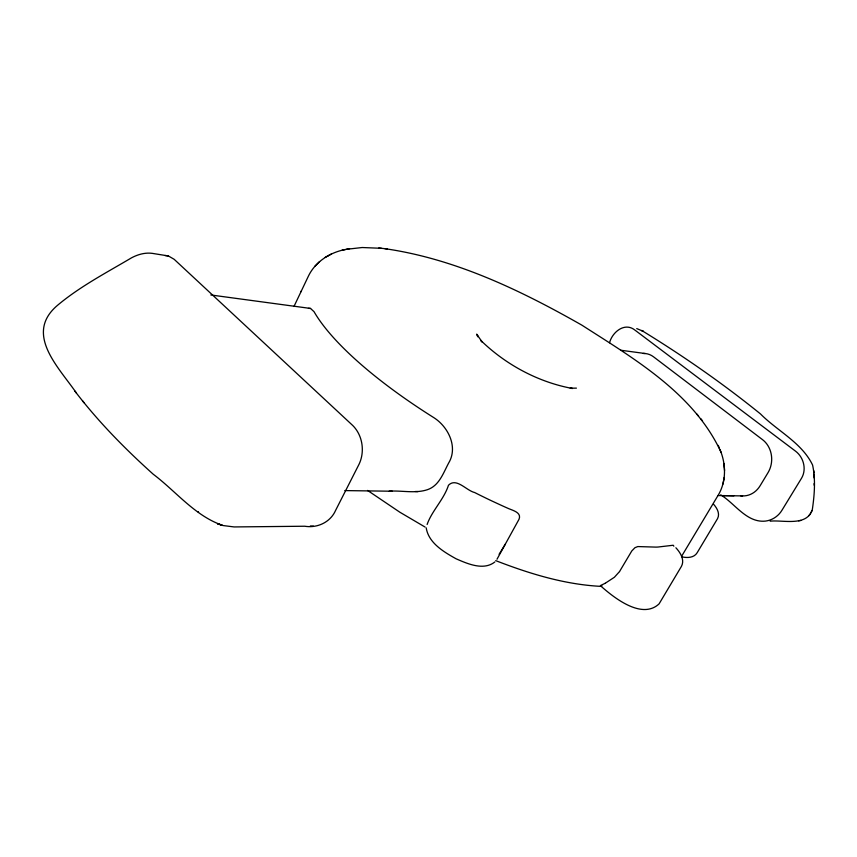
<?xml version="1.0" encoding="UTF-8"?>
<svg xmlns="http://www.w3.org/2000/svg" width="857" height="857" viewBox="0 0 857 857"><rect width="100%" height="100%" fill="white"/><g stroke="black" fill="none" stroke-linecap="round" stroke-linejoin="round"><path stroke-width="1.29" d="M643.264 331.338L641.711 330.481C682.997 355.741 722.826 383.475 760.47 413.92C777.31 430.942 801.938 442.758 812.586 465.04C815.703 479.502 814.471 494.971 812.34 509.497C806.994 527.023 782.58 519.674 770.154 521.185M719.891 449.4C725.975 463.583 726.468 480.659 718.712 494.318L681.893 555.786M722.912 484.184L724.229 477.488M293.972 306.485L308.413 276.125C315.301 261.76 329.945 252.408 345.328 249.526M301.011 291.691L301.396 290.877M810.979 512.7L811.965 510.676M609.552 342.725C612.273 332.162 624.667 321.857 634.898 330.084L795.617 451.232C803.641 457.274 806.812 469.379 801.552 478.195L781.905 510.333C778.424 516.107 772.318 520.231 765.601 521.077C746.726 523.145 734.92 503.413 720.705 494.875M496.996 559.235L519.01 519.299C521.977 512.272 512.175 510.333 507.773 508.233A175.032 56.658 28.2 0 1 501.141 505.255L492.304 501.163A175.107 56.712 28.2 0 1 485.662 497.992L483.466 496.91A175.171 56.733 28.2 0 1 474.649 492.529C466.369 490.622 456.374 477.21 448.468 485.255C444.022 499.288 431.746 511.018 427.129 524.463M505.298 544.184L499.106 554.297M619.547 571.544L631.77 550.976L634.951 547.698L637.812 546.562L655.926 547.109A115.588 37.354 29.3 0 0 658.112 547.023L673.238 545.245L673.859 546.209M808.912 515.646L810.304 513.889M619.493 571.608L614.405 577.254L605.256 583.242M314.765 266.398L319.586 261.578M494.853 561.956C483.53 570.901 467.633 563.799 456.117 558.807C443.83 551.94 428.564 543.017 426.197 527.826M325.167 257.421L328.21 255.761M328.381 255.654L331.38 254.015M605.138 583.306L600.425 585.577L601.946 585.909M346.378 249.312L362.2 247.523L381.472 248.305M342.061 250.212L349.56 248.648M576.418 388.125L570.226 388.221L572.433 388.478C538.164 382.168 505.619 364.611 480.723 340.336L482.116 341.975L476.696 334.123L477.735 336.79L477.51 334.958M798.595 520.82L800.888 520.467M389.185 491.179C401.869 490.29 415.217 493.803 427.547 489.647C439.952 485.394 443.776 471.425 449.646 461.237C457.606 445.415 447.558 426.261 433.663 417.541A232.311 67.424 28.1 0 1 314.026 311.669L310.523 308.445L210.833 294.969M74.88 391.113C98.052 421.44 124.897 448.779 153.264 474.253C175.846 491.254 194.85 515.753 222.134 525.18L217.485 523.788L223.002 525.534L234.122 526.937L304.738 526.23C317.24 528.33 330.373 522.288 335.548 510.493L359.072 464.205C365.05 451.66 362.682 435.345 352.741 425.49L174.153 259.296L168.347 255.943L152.118 253.34C144.897 252.408 137.602 254.529 131.303 257.957C106.172 272.847 79.851 286.549 57.419 305.403C23.9 333.919 58.747 367.225 76.466 393.127M344.793 490.59L392.302 491.232M718.08 495.539L742.612 495.914M723.383 495.603L733.903 495.807M415.377 491.49L417.927 491.586M308.445 308.349L310.523 308.445M310.352 525.973L313.426 526.144M601.432 586.392C564.945 584.635 529.572 573.74 495.71 560.628M384.814 248.669C455.228 258.793 520.649 290.309 581.914 325.178C634.287 358.869 694.149 393.599 721.144 452.485M378.73 248.016L387.46 248.948M164.994 255.525L168.347 255.943M620.811 350.245L645.192 353.523M681.904 556.846C687.121 558.068 694.074 557.907 697.148 552.754L717.545 518.635C720.234 513.568 716.923 507.933 713.506 504.152M636.74 328.585L643.071 331.231M425.072 527.055L399.823 512.197L367.567 490.429M197.946 511.672L198.567 512.143M600.918 586.124C614.33 598.036 642.032 619.89 659.097 603.853L681.465 566.316C684.925 559.739 680.308 552.561 675.884 547.762M696.87 414.06L698.573 416.095M700.737 418.677L702.504 420.787M82.486 400.765L84.029 402.736M718.252 445.383L719.473 448.404M723.94 463.487L724.251 466.894M724.261 467.086L724.572 470.547M813.957 472.753L813.85 470.804M814.021 474.339L814.129 477.938M814.139 483.53L814.15 485.18M643.296 353.47A22.432 18.65 -83 0 1 653.495 356.791L762.569 439.695A23.621 20.686 -88.2 0 1 768.011 472.678L760.148 485.705A23.568 20.557 -89.2 0 1 740.523 495.732"/></g></svg>
